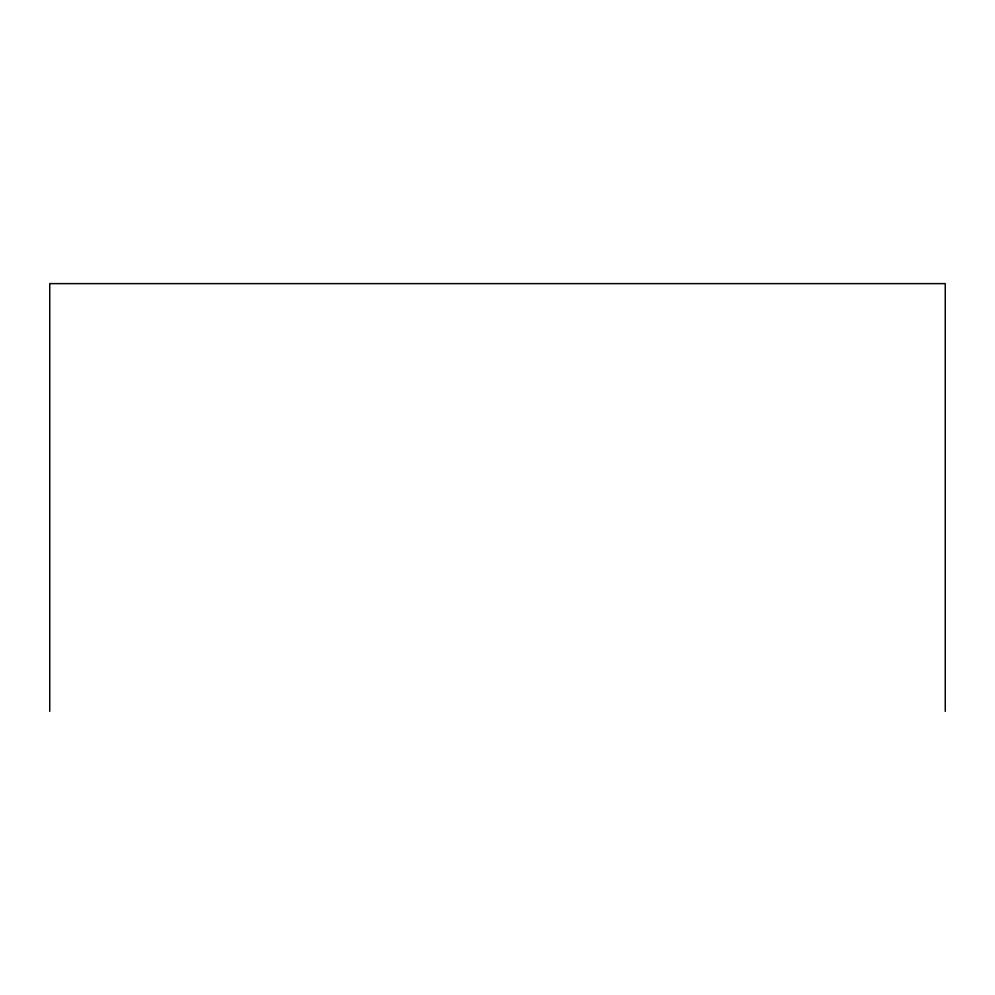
<?xml version="1.0" encoding="UTF-8"?>
<svg xmlns="http://www.w3.org/2000/svg" width="995" height="995" viewBox="0 0 995 995"><rect width="100%" height="100%" fill="white"/><g stroke="black" fill="none" stroke-linecap="round" stroke-linejoin="round"><path stroke-width="1.49" d="M945.25 711.375L945.25 283.625L49.75 283.625L49.75 711.375"/></g></svg>
